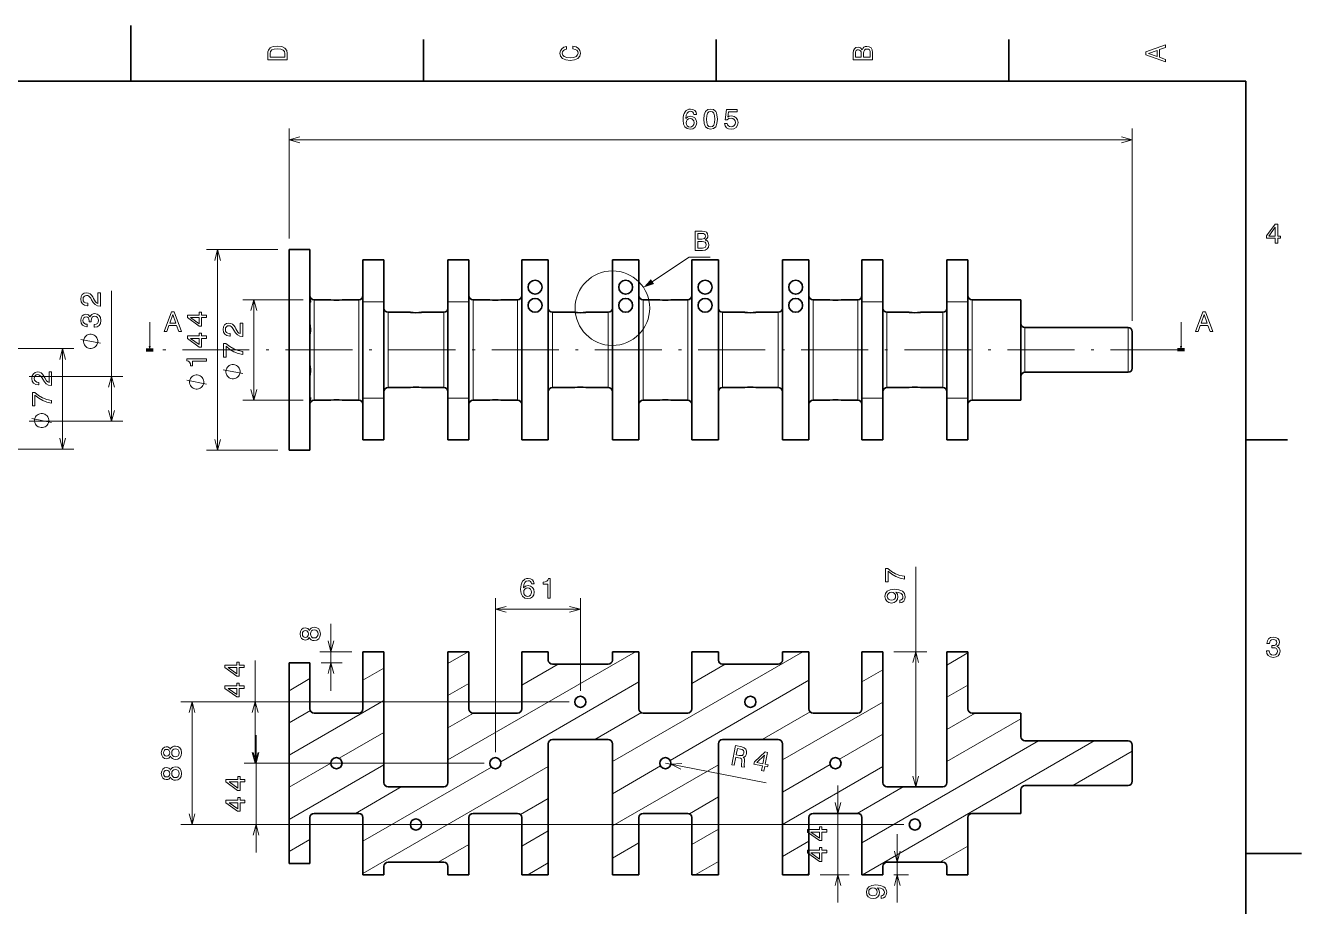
# Model space of a CAD drawing. Extents: x 0 to 420, y 0 to 297.
# Drawn here: x 191.1 to 420, y 139 to 297 of the extents above; entities that cross this region are included whole.
import ezdxf

# ---------------------------------------------------------------- set-up
doc = ezdxf.new("R2010")
doc.units = 0
doc.linetypes.add('DASHDOT', pattern=[18.5, 12, -3, 0.5, -3])

msp = doc.modelspace()

# ---------------------------------------------------------------- linework, layer by layer
at = {"color": 7, "lineweight": 35, "ltscale": 0.25}
for p, q in [((210, 287), (210, 297)), ((295.65, 182.44), (285.65, 182.44)), ((326.15, 182.44), (316.15, 182.44)), ((295.65, 168.94), (285.65, 168.94)), ((326.15, 168.94), (316.15, 168.94)), ((266.15, 160.44), (256.15, 160.44)), ((355.65, 160.44), (345.65, 160.44)), ((266.15, 146.94), (256.15, 146.94)), ((355.65, 146.94), (345.65, 146.94)), ((410, 148.5), (420, 148.5))]:
    msp.add_line(p, q, dxfattribs=at)
at = {"color": 7, "lineweight": 35, "ltscale": 0.1875}
for p, q in [((262.5, 287), (262.5, 294.5)), ((315, 287), (315, 294.5)), ((367.5, 287), (367.5, 294.5)), ((410, 222.7), (417.5, 222.7))]:
    msp.add_line(p, q, dxfattribs=at)
at = {"color": 7, "lineweight": 35}
for p, q in [((410, 287), (10, 287)), ((410, 10), (410, 287)), ((238.4, 256.81), (238.4, 220.81)), ((242.15, 256.81), (242.15, 220.81)), ((280.15, 254.95), (280.15, 222.67)), ((284.9, 254.95), (284.9, 222.67)), ((296.4, 254.95), (296.4, 222.67)), ((301.15, 254.95), (301.15, 222.67)), ((310.65, 254.95), (310.65, 222.67)), ((315.4, 254.95), (315.4, 222.67)), ((326.9, 254.95), (326.9, 222.67)), ((331.65, 254.95), (331.65, 222.67)), ((255.4, 161.19), (255.4, 184.69)), ((266.9, 161.19), (266.9, 184.69)), ((344.9, 161.19), (344.9, 184.69)), ((356.4, 161.19), (356.4, 184.69)), ((238.4, 146.69), (238.4, 182.69)), ((284.9, 144.69), (284.9, 168.19)), ((296.4, 144.69), (296.4, 168.19)), ((315.4, 144.69), (315.4, 168.19)), ((326.9, 144.69), (326.9, 168.19))]:
    msp.add_line(p, q, dxfattribs=at)
at = {"color": 7, "lineweight": 13, "ltscale": 0.49218}
msp.add_line((238.4, 258.81), (238.4, 278.5), dxfattribs=at)
at = {"color": 7, "lineweight": 13}
for p, q in [((389.65, 244.06), (389.65, 278.5)), ((238.4, 276.5), (389.65, 276.5)), ((225.58, 220.81), (225.58, 256.81)), ((206.55, 226.04), (206.55, 249.42)), ((172.5, 239.04), (199.78, 239.04)), ((172.5, 221.04), (199.78, 221.04)), ((350.81, 160.44), (350.81, 199.92)), ((275.4, 166.69), (275.4, 194.3)), ((266.9, 165.27), (300.54, 184.69)), ((296.4, 164.98), (330.54, 184.69)), ((276.36, 164.96), (301.15, 179.27)), ((306.76, 165.19), (331.65, 179.56)), ((288.65, 175.69), (219.01, 175.69)), ((221.01, 153.69), (221.01, 175.69)), ((288.65, 175.69), (230.32, 175.69)), ((326.9, 165.27), (344.9, 175.66)), ((232.47, 148.69), (232.47, 169.69)), ((341.15, 150.4), (372.82, 168.69)), ((341.25, 144.69), (382.82, 168.69)), ((273.4, 164.69), (230.32, 164.69)), ((251.65, 144.92), (284.9, 164.12)), ((251.65, 150.69), (274.68, 163.99)), ((296.4, 153.44), (315.4, 164.41)), ((326.9, 153.72), (344.9, 164.12)), ((336.84, 139.69), (336.84, 160.69)), ((348.65, 153.69), (219.01, 153.69)), ((259.15, 153.69), (230.47, 153.69))]:
    msp.add_line(p, q, dxfattribs=at)
at = {"color": 7, "lineweight": 13, "ltscale": 0.320491}
for p, q in [((236.4, 256.81), (223.58, 256.81)), ((236.4, 220.81), (223.58, 220.81))]:
    msp.add_line(p, q, dxfattribs=at)
at = {"color": 7, "lineweight": 35, "ltscale": 0.09375}
for p, q in [((242.15, 256.81), (238.4, 256.81)), ((255.4, 254.95), (251.65, 254.95)), ((270.65, 254.95), (266.9, 254.95)), ((341.15, 254.95), (344.9, 254.95)), ((356.4, 254.95), (360.15, 254.95)), ((255.4, 222.67), (251.65, 222.67)), ((270.65, 222.67), (266.9, 222.67)), ((341.15, 222.67), (344.9, 222.67)), ((356.4, 222.67), (360.15, 222.67)), ((242.15, 220.81), (238.4, 220.81)), ((255.4, 184.69), (251.65, 184.69)), ((270.65, 184.69), (266.9, 184.69)), ((344.9, 184.69), (341.15, 184.69)), ((360.15, 184.69), (356.4, 184.69)), ((242.15, 182.69), (238.4, 182.69)), ((242.15, 146.69), (238.4, 146.69)), ((255.4, 144.69), (251.65, 144.69)), ((270.65, 144.69), (266.9, 144.69)), ((344.9, 144.69), (341.15, 144.69)), ((360.15, 144.69), (356.4, 144.69))]:
    msp.add_line(p, q, dxfattribs=at)
at = {"color": 7, "lineweight": 35, "ltscale": 0.187827}
for p, q in [((251.65, 254.95), (251.65, 247.44)), ((255.4, 254.95), (255.4, 247.44)), ((266.9, 254.95), (266.9, 247.44)), ((270.65, 254.95), (270.65, 247.44)), ((341.15, 254.95), (341.15, 247.44)), ((344.9, 254.95), (344.9, 247.44)), ((356.4, 254.95), (356.4, 247.44)), ((360.15, 254.95), (360.15, 247.44)), ((251.65, 222.67), (251.65, 230.18)), ((255.4, 222.67), (255.4, 230.18)), ((266.9, 222.67), (266.9, 230.18)), ((270.65, 222.67), (270.65, 230.18)), ((341.15, 222.67), (341.15, 230.18)), ((344.9, 222.67), (344.9, 230.18)), ((356.4, 222.67), (356.4, 230.18)), ((360.15, 222.67), (360.15, 230.18))]:
    msp.add_line(p, q, dxfattribs=at)
at = {"color": 7, "lineweight": 35, "ltscale": 0.11875}
for p, q in [((284.9, 254.95), (280.15, 254.95)), ((301.15, 254.95), (296.4, 254.95)), ((310.65, 254.95), (315.4, 254.95)), ((326.9, 254.95), (331.65, 254.95)), ((284.9, 222.67), (280.15, 222.67)), ((301.15, 222.67), (296.4, 222.67)), ((310.65, 222.67), (315.4, 222.67)), ((326.9, 222.67), (331.65, 222.67)), ((284.9, 184.69), (280.15, 184.69)), ((301.15, 184.69), (296.4, 184.69)), ((315.4, 184.69), (310.65, 184.69)), ((331.65, 184.69), (326.9, 184.69)), ((284.9, 144.69), (280.15, 144.69)), ((301.15, 144.69), (296.4, 144.69)), ((315.4, 144.69), (310.65, 144.69)), ((331.65, 144.69), (326.9, 144.69))]:
    msp.add_line(p, q, dxfattribs=at)
at = {"color": 7, "lineweight": 13, "ltscale": 0.270498}
for p, q in [((240.9, 247.81), (230.08, 247.81)), ((240.9, 229.81), (230.08, 229.81))]:
    msp.add_line(p, q, dxfattribs=at)
at = {"color": 7, "lineweight": 13, "ltscale": 0.45}
for p, q in [((232.08, 229.81), (232.08, 247.81)), ((242.9, 247.81), (242.9, 229.81)), ((250.9, 247.81), (250.9, 229.81)), ((271.4, 247.81), (271.4, 229.81)), ((279.4, 247.81), (279.4, 229.81)), ((301.9, 247.81), (301.9, 229.81)), ((309.9, 247.81), (309.9, 229.81)), ((332.4, 247.81), (332.4, 229.81)), ((340.4, 247.81), (340.4, 229.81)), ((360.9, 247.81), (360.9, 229.81)), ((197.78, 221.04), (197.78, 239.04))]:
    msp.add_line(p, q, dxfattribs=at)
at = {"color": 7, "lineweight": 35, "ltscale": 0.075}
for p, q in [((245.9, 247.81), (242.9, 247.81)), ((250.9, 247.81), (247.9, 247.81)), ((274.4, 247.81), (271.4, 247.81)), ((279.4, 247.81), (276.4, 247.81)), ((304.9, 247.81), (301.9, 247.81)), ((309.9, 247.81), (306.9, 247.81)), ((245.9, 229.81), (242.9, 229.81)), ((250.9, 229.81), (247.9, 229.81)), ((274.4, 229.81), (271.4, 229.81)), ((279.4, 229.81), (276.4, 229.81)), ((304.9, 229.81), (301.9, 229.81)), ((309.9, 229.81), (306.9, 229.81))]:
    msp.add_line(p, q, dxfattribs=at)
at = {"color": 7, "lineweight": 13, "ltscale": 0.09375}
for p, q in [((255.4, 247.44), (251.65, 247.44)), ((270.65, 247.44), (266.9, 247.44)), ((341.15, 247.44), (344.9, 247.44)), ((356.4, 247.44), (360.15, 247.44)), ((255.4, 230.18), (251.65, 230.18)), ((270.65, 230.18), (266.9, 230.18)), ((341.15, 230.18), (344.9, 230.18)), ((356.4, 230.18), (360.15, 230.18))]:
    msp.add_line(p, q, dxfattribs=at)
at = {"color": 7, "lineweight": 35, "ltscale": 0.431469}
for p, q in [((251.65, 247.44), (251.65, 230.18)), ((255.4, 247.44), (255.4, 230.18)), ((266.9, 247.44), (266.9, 230.18)), ((270.65, 247.44), (270.65, 230.18)), ((341.15, 247.44), (341.15, 230.18)), ((344.9, 247.44), (344.9, 230.18)), ((356.4, 247.44), (356.4, 230.18)), ((360.15, 247.44), (360.15, 230.18))]:
    msp.add_line(p, q, dxfattribs=at)
at = {"color": 7, "lineweight": 35, "ltscale": 0.075472}
for p, q in [((332.4, 247.81), (335.41, 247.81)), ((332.4, 229.81), (335.41, 229.81))]:
    msp.add_line(p, q, dxfattribs=at)
at = {"color": 7, "lineweight": 35, "ltscale": 0.074528}
for p, q in [((337.41, 247.81), (340.4, 247.81)), ((337.41, 229.81), (340.4, 229.81))]:
    msp.add_line(p, q, dxfattribs=at)
at = {"color": 7, "lineweight": 35, "ltscale": 0.21875}
for p, q in [((360.9, 247.81), (369.65, 247.81)), ((360.9, 229.81), (369.65, 229.81)), ((369.65, 173.69), (360.9, 173.69)), ((369.65, 155.69), (360.9, 155.69))]:
    msp.add_line(p, q, dxfattribs=at)
at = {"color": 7, "lineweight": 35, "ltscale": 0.45}
msp.add_line((369.65, 247.81), (369.65, 229.81), dxfattribs=at)
at = {"color": 7, "lineweight": 13, "ltscale": 0.3375}
for p, q in [((256.15, 245.56), (256.15, 232.06)), ((266.15, 245.56), (266.15, 232.06)), ((285.65, 245.56), (285.65, 232.06)), ((295.65, 245.56), (295.65, 232.06)), ((316.15, 245.56), (316.15, 232.06)), ((326.15, 245.56), (326.15, 232.06)), ((345.65, 245.56), (345.65, 232.06)), ((355.65, 245.56), (355.65, 232.06))]:
    msp.add_line(p, q, dxfattribs=at)
at = {"color": 7, "lineweight": 35, "ltscale": 0.1}
for p, q in [((260.15, 245.56), (256.15, 245.56)), ((266.15, 245.56), (262.15, 245.56)), ((289.65, 245.56), (285.65, 245.56)), ((295.65, 245.56), (291.65, 245.56)), ((316.15, 245.56), (320.15, 245.56)), ((322.15, 245.56), (326.15, 245.56)), ((345.65, 245.56), (349.65, 245.56)), ((351.65, 245.56), (355.65, 245.56)), ((260.15, 232.06), (256.15, 232.06)), ((266.15, 232.06), (262.15, 232.06)), ((289.65, 232.06), (285.65, 232.06)), ((295.65, 232.06), (291.65, 232.06)), ((316.15, 232.06), (320.15, 232.06)), ((322.15, 232.06), (326.15, 232.06)), ((345.65, 232.06), (349.65, 232.06)), ((351.65, 232.06), (355.65, 232.06))]:
    msp.add_line(p, q, dxfattribs=at)
at = {"color": 7, "lineweight": 13, "ltscale": 0.106889}
for p, q in [((213.4, 239.53), (213.4, 243.81)), ((398.4, 239.53), (398.4, 243.81))]:
    msp.add_line(p, q, dxfattribs=at)
at = {"color": 7, "lineweight": 35, "ltscale": 0.4625}
for p, q in [((370.4, 242.81), (388.9, 242.81)), ((370.4, 234.81), (388.9, 234.81)), ((370.4, 168.69), (388.9, 168.69)), ((370.4, 160.69), (388.9, 160.69))]:
    msp.add_line(p, q, dxfattribs=at)
at = {"color": 7, "lineweight": 13, "ltscale": 0.2}
for p, q in [((370.4, 242.81), (370.4, 234.81)), ((388.9, 234.81), (388.9, 242.81))]:
    msp.add_line(p, q, dxfattribs=at)
at = {"color": 7, "lineweight": 35, "ltscale": 0.1625}
for p, q in [((389.65, 235.56), (389.65, 242.06)), ((389.65, 161.44), (389.65, 167.94))]:
    msp.add_line(p, q, dxfattribs=at)
at = {"color": 7, "lineweight": 100, "ltscale": 0.03125}
for p, q in [((212.77, 238.81), (214.02, 238.81)), ((399.02, 238.81), (397.77, 238.81))]:
    msp.add_line(p, q, dxfattribs=at)
at = {"color": 7, "linetype": 'DASHDOT', "lineweight": 13}
msp.add_line((397.77, 238.81), (214.02, 238.81), dxfattribs=at)
at = {"color": 7, "lineweight": 13, "ltscale": 0.419936}
for p, q in [((191.75, 234.04), (208.55, 234.04)), ((191.75, 226.04), (208.55, 226.04))]:
    msp.add_line(p, q, dxfattribs=at)
at = {"color": 7, "lineweight": 13, "ltscale": 0.38125}
msp.add_line((275.4, 192.3), (290.65, 192.3), dxfattribs=at)
at = {"color": 7, "lineweight": 13, "ltscale": 0.415097}
msp.add_line((290.65, 177.69), (290.65, 194.3), dxfattribs=at)
at = {"color": 7, "lineweight": 13, "ltscale": 0.3}
msp.add_line((245.91, 177.69), (245.91, 189.69), dxfattribs=at)
at = {"color": 7, "lineweight": 13, "ltscale": 0.143326}
msp.add_line((249.65, 184.69), (243.91, 184.69), dxfattribs=at)
at = {"color": 7, "lineweight": 35, "ltscale": 0.25625}
for p, q in [((251.65, 174.44), (251.65, 184.69)), ((270.65, 174.44), (270.65, 184.69)), ((280.15, 174.44), (280.15, 184.69)), ((301.15, 174.44), (301.15, 184.69)), ((310.65, 174.44), (310.65, 184.69)), ((331.65, 174.44), (331.65, 184.69)), ((341.15, 174.44), (341.15, 184.69)), ((360.15, 174.44), (360.15, 184.69)), ((251.65, 144.69), (251.65, 154.94)), ((270.65, 144.69), (270.65, 154.94)), ((280.15, 144.69), (280.15, 154.94)), ((301.15, 144.69), (301.15, 154.94)), ((310.65, 144.69), (310.65, 154.94)), ((331.65, 144.69), (331.65, 154.94)), ((341.15, 144.69), (341.15, 154.94)), ((360.15, 144.69), (360.15, 154.94))]:
    msp.add_line(p, q, dxfattribs=at)
at = {"color": 7, "lineweight": 13, "ltscale": 0.105107}
for p, q in [((266.9, 182.59), (270.54, 184.69)), ((281.25, 144.69), (284.9, 146.8))]:
    msp.add_line(p, q, dxfattribs=at)
at = {"color": 7, "lineweight": 13, "ltscale": 0.011288}
for p, q in [((280.15, 184.47), (280.54, 184.69)), ((331.25, 144.69), (331.65, 144.92))]:
    msp.add_line(p, q, dxfattribs=at)
at = {"color": 7, "lineweight": 35, "ltscale": 0.0375}
for p, q in [((284.9, 183.19), (284.9, 184.69)), ((296.4, 183.19), (296.4, 184.69)), ((315.4, 183.19), (315.4, 184.69)), ((326.9, 183.19), (326.9, 184.69)), ((255.4, 144.69), (255.4, 146.19)), ((266.9, 144.69), (266.9, 146.19)), ((344.9, 144.69), (344.9, 146.19)), ((356.4, 144.69), (356.4, 146.19))]:
    msp.add_line(p, q, dxfattribs=at)
at = {"color": 7, "lineweight": 13, "ltscale": 0.147966}
msp.add_line((346.9, 184.69), (352.81, 184.69), dxfattribs=at)
at = {"color": 7, "lineweight": 13, "ltscale": 0.108253}
for p, q in [((356.4, 182.3), (360.15, 184.47)), ((251.65, 179.56), (255.4, 181.73)), ((341.15, 179.27), (344.9, 181.44)), ((238.4, 177.68), (242.15, 179.85)), ((266.9, 176.82), (270.65, 178.98)), ((356.4, 176.53), (360.15, 178.69)), ((238.4, 148.82), (242.15, 150.98))]:
    msp.add_line(p, q, dxfattribs=at)
at = {"color": 7, "lineweight": 13, "ltscale": 0.459743}
msp.add_line((232.32, 164.69), (232.32, 183.08), dxfattribs=at)
at = {"color": 7, "lineweight": 35, "ltscale": 0.20625}
for p, q in [((242.15, 174.44), (242.15, 182.69)), ((242.15, 146.69), (242.15, 154.94))]:
    msp.add_line(p, q, dxfattribs=at)
at = {"color": 7, "lineweight": 13, "ltscale": 0.094174}
msp.add_line((244.15, 182.69), (247.91, 182.69), dxfattribs=at)
at = {"color": 7, "lineweight": 13, "ltscale": 0.187463}
msp.add_line((280.15, 178.69), (286.64, 182.44), dxfattribs=at)
at = {"color": 7, "lineweight": 13, "ltscale": 0.173029}
msp.add_line((310.65, 178.98), (316.64, 182.44), dxfattribs=at)
at = {"color": 7, "lineweight": 13, "ltscale": 0.490748}
for p, q in [((238.4, 166.14), (255.4, 175.95)), ((238.4, 154.59), (255.4, 164.41))]:
    msp.add_line(p, q, dxfattribs=at)
at = {"color": 7, "lineweight": 13, "ltscale": 0.110394}
msp.add_line((238.4, 171.91), (242.22, 174.12), dxfattribs=at)
at = {"color": 7, "lineweight": 35, "ltscale": 0.2}
for p, q in [((250.9, 173.69), (242.9, 173.69)), ((279.4, 173.69), (271.4, 173.69)), ((309.9, 173.69), (301.9, 173.69)), ((340.4, 173.69), (332.4, 173.69)), ((250.9, 155.69), (242.9, 155.69)), ((279.4, 155.69), (271.4, 155.69)), ((309.9, 155.69), (301.9, 155.69)), ((340.4, 155.69), (332.4, 155.69))]:
    msp.add_line(p, q, dxfattribs=at)
at = {"color": 7, "lineweight": 13, "ltscale": 0.132458}
msp.add_line((266.9, 171.04), (271.48, 173.69), dxfattribs=at)
at = {"color": 7, "lineweight": 13, "ltscale": 0.240674}
msp.add_line((293.26, 168.94), (301.59, 173.76), dxfattribs=at)
at = {"color": 7, "lineweight": 13, "ltscale": 0.248502}
msp.add_line((323.26, 168.94), (331.86, 173.91), dxfattribs=at)
at = {"color": 7, "lineweight": 13, "ltscale": 0.146891}
msp.add_line((356.4, 170.76), (361.48, 173.69), dxfattribs=at)
at = {"color": 7, "lineweight": 13, "ltscale": 0.382495}
msp.add_line((356.4, 164.98), (369.65, 172.63), dxfattribs=at)
at = {"color": 7, "lineweight": 35, "ltscale": 0.10625}
for p, q in [((369.65, 169.44), (369.65, 173.69)), ((369.65, 155.69), (369.65, 159.94))]:
    msp.add_line(p, q, dxfattribs=at)
at = {"color": 7, "lineweight": 13, "ltscale": 0.230947}
msp.add_line((247.39, 165.56), (255.4, 170.18), dxfattribs=at)
at = {"color": 7, "lineweight": 13, "ltscale": 0.224435}
msp.add_line((337.12, 165.4), (344.9, 169.89), dxfattribs=at)
at = {"color": 7, "lineweight": 13, "ltscale": 0.308253}
msp.add_line((378.97, 160.69), (389.65, 166.86), dxfattribs=at)
at = {"color": 7, "lineweight": 13, "ltscale": 0.360713}
msp.add_line((244.9, 164.69), (230.47, 164.69), dxfattribs=at)
at = {"color": 7, "lineweight": 13, "ltscale": 0.216506}
msp.add_line((238.4, 160.36), (245.9, 164.69), dxfattribs=at)
at = {"color": 7, "lineweight": 13, "ltscale": 0.249245}
msp.add_line((296.4, 159.21), (305.03, 164.19), dxfattribs=at)
at = {"color": 7, "lineweight": 13, "ltscale": 0.460202}
msp.add_line((305.9, 164.69), (323.96, 161.16), dxfattribs=at)
at = {"color": 7, "lineweight": 13, "ltscale": 0.246905}
msp.add_line((326.9, 159.5), (335.45, 164.44), dxfattribs=at)
at = {"color": 7, "lineweight": 13, "ltscale": 0.2375}
for p, q in [((250.31, 155.69), (258.53, 160.44)), ((340.31, 155.69), (348.53, 160.44))]:
    msp.add_line(p, q, dxfattribs=at)
at = {"color": 7, "lineweight": 13, "ltscale": 0.015227}
msp.add_line((388.97, 160.7), (389.5, 161), dxfattribs=at)
at = {"color": 7, "lineweight": 13, "ltscale": 0.143459}
msp.add_line((279.93, 155.47), (284.9, 158.34), dxfattribs=at)
at = {"color": 7, "lineweight": 13, "ltscale": 0.150065}
msp.add_line((310.2, 155.63), (315.4, 158.63), dxfattribs=at)
at = {"color": 7, "lineweight": 13, "ltscale": 0.137121}
for p, q in [((280.15, 149.83), (284.9, 152.57)), ((310.65, 150.12), (315.4, 152.86)), ((296.4, 147.66), (301.15, 150.4)), ((326.9, 147.95), (331.65, 150.69))]:
    msp.add_line(p, q, dxfattribs=at)
at = {"color": 7, "lineweight": 13, "ltscale": 0.30625}
msp.add_line((347.5, 139.69), (347.5, 151.94), dxfattribs=at)
at = {"color": 7, "lineweight": 13, "ltscale": 0.158595}
msp.add_line((265.15, 146.94), (270.65, 150.12), dxfattribs=at)
at = {"color": 7, "lineweight": 13, "ltscale": 0.144161}
msp.add_line((355.15, 146.94), (360.15, 149.83), dxfattribs=at)
at = {"color": 7, "lineweight": 13, "ltscale": 0.119541}
msp.add_line((311.25, 144.69), (315.4, 147.08), dxfattribs=at)
at = {"color": 7, "lineweight": 13, "ltscale": 0.129966}
msp.add_line((333.65, 144.69), (338.84, 144.69), dxfattribs=at)
at = {"color": 7, "lineweight": 13, "ltscale": 0.065009}
msp.add_line((346.9, 144.69), (349.5, 144.69), dxfattribs=at)
at = {"color": 7, "lineweight": 13}
for points in [[(234.58, 291.99), (234.58, 290.83), (238.08, 290.83), (238.08, 291.99), (237.97, 292.54), (237.63, 292.95), (237.08, 293.21), (236.33, 293.3), (235.57, 293.22), (235.26, 293.11), (235.02, 292.97), (234.69, 292.56), (234.61, 292.3)], [(289.28, 292.82), (289.71, 292.72), (290.01, 292.55), (290.19, 292.32), (290.26, 292.05), (290.16, 291.72), (289.89, 291.46), (289.45, 291.29), (288.83, 291.23), (288.22, 291.29), (287.77, 291.46), (287.5, 291.71), (287.41, 292.05), (287.46, 292.29), (287.6, 292.49), (287.82, 292.66), (288.14, 292.77), (288.14, 293.25), (287.66, 293.09), (287.3, 292.83), (287.07, 292.47), (286.99, 292.05), (287.11, 291.51), (287.47, 291.1), (288.05, 290.84), (288.83, 290.75), (289.62, 290.84), (290.2, 291.1), (290.56, 291.51), (290.68, 292.05), (290.58, 292.51), (290.32, 292.89), (289.88, 293.16), (289.28, 293.3)], [(341.19, 292.63), (340.9, 292.98), (340.7, 293.07), (340.46, 293.1), (340.08, 293.04), (339.81, 292.84), (339.64, 292.52), (339.58, 292.08), (339.58, 290.84), (343.08, 290.84), (343.08, 292.15), (343.01, 292.62), (342.81, 292.97), (342.48, 293.19), (342.03, 293.26), (341.74, 293.22), (341.49, 293.09), (341.31, 292.9)], [(395.58, 290.47), (395.58, 290.93), (394.55, 291.3), (394.55, 292.7), (395.58, 293.06), (395.58, 293.54), (392.08, 292.26), (392.08, 291.74)], [(235, 291.96), (235.08, 292.34), (235.31, 292.61), (235.72, 292.76), (236.33, 292.81), (236.92, 292.76), (237.34, 292.6), (237.58, 292.33), (237.66, 291.96), (237.66, 291.3), (235, 291.3)], [(341.04, 291.98), (341.04, 291.3), (340, 291.3), (340, 292.03), (340.03, 292.3), (340.12, 292.49), (340.28, 292.61), (340.51, 292.65), (340.74, 292.6), (340.9, 292.48), (341.01, 292.27)], [(342.66, 292.1), (342.66, 291.3), (341.46, 291.3), (341.46, 292.05), (341.49, 292.37), (341.6, 292.6), (341.78, 292.73), (342.04, 292.78), (342.32, 292.73), (342.51, 292.61), (342.63, 292.39)], [(394.13, 291.46), (392.58, 292), (394.13, 292.54)], [(311.49, 281.05), (311.4, 281.46), (311.18, 281.76), (310.83, 281.96), (310.39, 282.02), (310.09, 281.99), (309.84, 281.89), (309.61, 281.73), (309.42, 281.51), (309.27, 281.23), (309.15, 280.9), (309.08, 280.5), (309.06, 280.05), (309.14, 279.33), (309.39, 278.81), (309.79, 278.5), (310.33, 278.4), (310.82, 278.49), (311.2, 278.72), (311.44, 279.1), (311.52, 279.57), (311.44, 280.05), (311.21, 280.42), (310.85, 280.65), (310.41, 280.73), (309.93, 280.63), (309.57, 280.34), (309.64, 280.9), (309.8, 281.3), (310.05, 281.53), (310.39, 281.61), (310.65, 281.57), (310.84, 281.47), (310.96, 281.29), (311.03, 281.05)], [(312.8, 280.21), (312.88, 279.41), (313.12, 278.85), (313.5, 278.51), (314.02, 278.4), (314.54, 278.51), (314.92, 278.85), (315.15, 279.41), (315.23, 280.21), (315.15, 280.99), (315.05, 281.31), (314.92, 281.56), (314.54, 281.91), (314.02, 282.02), (313.5, 281.91), (313.12, 281.56), (312.88, 280.99)], [(313.29, 280.21), (313.33, 280.82), (313.46, 281.25), (313.68, 281.51), (314.02, 281.6), (314.35, 281.51), (314.58, 281.25), (314.71, 280.82), (314.75, 280.21), (314.71, 279.59), (314.58, 279.15), (314.35, 278.89), (314.02, 278.81), (313.68, 278.89), (313.46, 279.15), (313.33, 279.59)], [(316.51, 279.41), (316.62, 279), (316.86, 278.67), (317.23, 278.47), (317.69, 278.4), (318.2, 278.49), (318.6, 278.73), (318.85, 279.13), (318.95, 279.63), (318.86, 280.1), (318.62, 280.47), (318.24, 280.71), (317.75, 280.79), (317.37, 280.73), (317.08, 280.56), (317.22, 281.51), (318.75, 281.51), (318.75, 281.92), (316.88, 281.92), (316.61, 280.06), (317.01, 280.06), (317.3, 280.3), (317.68, 280.39), (318, 280.33), (318.25, 280.17), (318.4, 279.92), (318.46, 279.61), (318.4, 279.29), (318.24, 279.04), (317.99, 278.88), (317.68, 278.83), (317.41, 278.86), (317.2, 278.98), (317.05, 279.16), (316.97, 279.41)], [(311.04, 279.57), (310.98, 279.25), (310.84, 279.01), (310.61, 278.84), (310.33, 278.79), (310.03, 278.84), (309.8, 279), (309.66, 279.24), (309.61, 279.56), (309.66, 279.87), (309.8, 280.11), (310.04, 280.26), (310.35, 280.32), (310.62, 280.26), (310.84, 280.11), (310.98, 279.88)], [(415.28, 257.97), (415.73, 257.97), (415.73, 258.83), (416.23, 258.83), (416.23, 259.24), (415.73, 259.24), (415.73, 261.39), (415.27, 261.39), (413.74, 259.28), (413.74, 258.83), (415.28, 258.83)], [(313.06, 258.53), (313.41, 258.83), (313.51, 259.02), (313.54, 259.26), (313.47, 259.64), (313.27, 259.91), (312.96, 260.08), (312.51, 260.14), (311.27, 260.14), (311.27, 256.64), (312.58, 256.64), (313.05, 256.71), (313.4, 256.92), (313.62, 257.25), (313.69, 257.69), (313.65, 257.99), (313.53, 258.24), (313.33, 258.42)], [(312.42, 258.69), (311.73, 258.69), (311.73, 259.72), (312.46, 259.72), (312.73, 259.69), (312.92, 259.6), (313.04, 259.45), (313.08, 259.21), (313.03, 258.98), (312.91, 258.82), (312.7, 258.72)], [(414.16, 259.24), (415.28, 260.81), (415.28, 259.24)], [(312.53, 257.06), (311.73, 257.06), (311.73, 258.27), (312.48, 258.27), (312.8, 258.23), (313.03, 258.12), (313.16, 257.94), (313.21, 257.68), (313.16, 257.4), (313.04, 257.21), (312.82, 257.1)], [(204.55, 246.67), (204.55, 249.07), (204.11, 249.07), (204.11, 247.17), (203.87, 247.28), (203.68, 247.46), (203.32, 248.02), (203.17, 248.32), (202.95, 248.65), (202.7, 248.89), (202.4, 249.02), (202.06, 249.07), (201.64, 248.99), (201.31, 248.75), (201.1, 248.39), (201.02, 247.92), (201.11, 247.44), (201.34, 247.07), (201.72, 246.83), (202.22, 246.75), (202.29, 246.75), (202.29, 247.21), (202.25, 247.21), (201.91, 247.25), (201.66, 247.39), (201.49, 247.61), (201.44, 247.89), (201.49, 248.19), (201.62, 248.4), (201.81, 248.54), (202.06, 248.6), (202.29, 248.56), (202.49, 248.46), (202.66, 248.3), (202.81, 248.08), (202.97, 247.78), (203.28, 247.29), (203.62, 246.94), (204.02, 246.73), (204.53, 246.67)], [(203.45, 242.89), (203.48, 242.89), (203.97, 242.97), (204.33, 243.21), (204.56, 243.58), (204.65, 244.08), (204.56, 244.6), (204.34, 245), (203.99, 245.25), (203.53, 245.34), (203.23, 245.3), (202.99, 245.19), (202.81, 245.01), (202.67, 244.76), (202.4, 245.09), (201.96, 245.21), (201.57, 245.13), (201.27, 244.91), (201.09, 244.56), (201.02, 244.08), (201.1, 243.62), (201.32, 243.28), (201.68, 243.05), (202.15, 242.97), (202.18, 242.97), (202.18, 243.42), (201.86, 243.46), (201.63, 243.59), (201.48, 243.81), (201.43, 244.1), (201.47, 244.36), (201.58, 244.56), (201.75, 244.67), (201.98, 244.72), (202.23, 244.67), (202.4, 244.55), (202.5, 244.34), (202.53, 244.05), (202.52, 243.86), (202.92, 243.86), (202.91, 244.1), (202.96, 244.42), (203.08, 244.66), (203.27, 244.8), (203.53, 244.85), (203.82, 244.79), (204.04, 244.65), (204.18, 244.42), (204.22, 244.11), (204.17, 243.79), (204.02, 243.56), (203.78, 243.41), (203.45, 243.36)], [(216, 242.14), (216.47, 242.14), (216.84, 243.17), (218.23, 243.17), (218.6, 242.14), (219.08, 242.14), (217.8, 245.65), (217.28, 245.65)], [(217, 243.6), (217.54, 245.14), (218.08, 243.6)], [(223.58, 244.61), (223.58, 245.06), (222.71, 245.06), (222.71, 245.56), (222.3, 245.56), (222.3, 245.06), (220.15, 245.06), (220.15, 244.6), (222.26, 243.07), (222.71, 243.07), (222.71, 244.61)], [(401, 242.14), (401.47, 242.14), (401.84, 243.17), (403.23, 243.17), (403.6, 242.14), (404.08, 242.14), (402.8, 245.65), (402.28, 245.65)], [(402, 243.6), (402.54, 245.14), (403.08, 243.6)], [(222.3, 243.49), (220.74, 244.61), (222.3, 244.61)], [(230.08, 241.23), (230.08, 243.64), (229.64, 243.64), (229.64, 241.73), (229.4, 241.84), (229.21, 242.02), (228.85, 242.58), (228.7, 242.88), (228.48, 243.21), (228.23, 243.45), (227.93, 243.58), (227.59, 243.64), (227.17, 243.55), (226.84, 243.31), (226.63, 242.95), (226.55, 242.48), (226.64, 242), (226.87, 241.63), (227.25, 241.39), (227.75, 241.31), (227.82, 241.31), (227.82, 241.77), (227.78, 241.77), (227.44, 241.81), (227.19, 241.95), (227.02, 242.17), (226.97, 242.46), (227.02, 242.75), (227.15, 242.96), (227.34, 243.11), (227.59, 243.16), (227.82, 243.12), (228.02, 243.03), (228.19, 242.86), (228.34, 242.64), (228.5, 242.34), (228.81, 241.85), (229.15, 241.5), (229.55, 241.3), (230.06, 241.23)], [(202.8, 241.65), (202.68, 241.65), (202.45, 241.59), (202.27, 241.53), (202.15, 241.47), (201.98, 241.35), (201.8, 241.18), (201.69, 241), (201.63, 240.89), (201.57, 240.71), (201.51, 240.48), (201.51, 240.36), (201.51, 240.25), (201.57, 240.01), (201.63, 239.84), (201.69, 239.72), (201.8, 239.55), (201.98, 239.37), (202.15, 239.25), (202.27, 239.2), (202.45, 239.14), (202.68, 239.08), (202.8, 239.08), (202.91, 239.08), (203.15, 239.14), (203.32, 239.2), (203.44, 239.25), (203.61, 239.37), (203.79, 239.55), (203.9, 239.72), (203.96, 239.84), (204.02, 240.01), (204.08, 240.25), (204.08, 240.36), (204.08, 240.48), (204.02, 240.71), (203.96, 240.89), (203.9, 241), (203.79, 241.18), (203.61, 241.35), (203.44, 241.47), (203.32, 241.53), (203.15, 241.59), (202.91, 241.65)], [(223.58, 240.87), (223.58, 241.32), (222.71, 241.32), (222.71, 241.82), (222.3, 241.82), (222.3, 241.32), (220.15, 241.32), (220.15, 240.86), (222.26, 239.33), (222.71, 239.33), (222.71, 240.87)], [(222.3, 239.76), (220.74, 240.87), (222.3, 240.87)], [(230.08, 238.02), (230.08, 238.53), (229.24, 238.7), (228.47, 238.99), (227.75, 239.41), (227.07, 239.94), (226.65, 239.94), (226.65, 237.54), (227.11, 237.54), (227.11, 239.46), (227.79, 238.91), (228.5, 238.49), (229.26, 238.19)], [(223.58, 236.77), (223.58, 237.22), (220.05, 237.22), (220.05, 236.88), (220.36, 236.79), (220.56, 236.61), (220.69, 236.33), (220.73, 235.95), (221.08, 235.95), (221.08, 236.77)], [(228.33, 236.21), (228.21, 236.21), (227.98, 236.15), (227.8, 236.09), (227.68, 236.03), (227.51, 235.91), (227.33, 235.74), (227.22, 235.56), (227.16, 235.45), (227.1, 235.27), (227.04, 235.04), (227.04, 234.92), (227.04, 234.81), (227.1, 234.57), (227.16, 234.4), (227.22, 234.28), (227.33, 234.11), (227.51, 233.93), (227.68, 233.81), (227.8, 233.76), (227.98, 233.7), (228.21, 233.64), (228.33, 233.64), (228.44, 233.64), (228.68, 233.7), (228.85, 233.76), (228.97, 233.81), (229.14, 233.93), (229.32, 234.11), (229.43, 234.28), (229.49, 234.4), (229.55, 234.57), (229.61, 234.81), (229.61, 234.92), (229.61, 235.04), (229.55, 235.27), (229.49, 235.45), (229.43, 235.56), (229.32, 235.74), (229.14, 235.91), (228.97, 236.03), (228.85, 236.09), (228.68, 236.15), (228.44, 236.21)], [(195.78, 232.46), (195.78, 234.86), (195.35, 234.86), (195.35, 232.96), (195.11, 233.07), (194.91, 233.25), (194.56, 233.81), (194.41, 234.11), (194.19, 234.44), (193.94, 234.68), (193.64, 234.81), (193.3, 234.86), (192.88, 234.78), (192.54, 234.54), (192.33, 234.18), (192.26, 233.71), (192.34, 233.23), (192.58, 232.86), (192.96, 232.62), (193.46, 232.54), (193.53, 232.54), (193.53, 233), (193.49, 233), (193.14, 233.04), (192.89, 233.18), (192.73, 233.4), (192.68, 233.68), (192.73, 233.98), (192.85, 234.19), (193.05, 234.34), (193.3, 234.39), (193.53, 234.35), (193.72, 234.25), (193.9, 234.09), (194.05, 233.87), (194.21, 233.57), (194.52, 233.08), (194.85, 232.73), (195.26, 232.52), (195.77, 232.46)], [(221.83, 234.34), (221.71, 234.34), (221.48, 234.28), (221.3, 234.22), (221.18, 234.16), (221.01, 234.05), (220.83, 233.87), (220.72, 233.7), (220.66, 233.58), (220.6, 233.4), (220.54, 233.17), (220.54, 233.05), (220.54, 232.94), (220.6, 232.7), (220.66, 232.53), (220.72, 232.41), (220.83, 232.24), (221.01, 232.06), (221.18, 231.95), (221.3, 231.89), (221.48, 231.83), (221.71, 231.77), (221.83, 231.77), (221.94, 231.77), (222.18, 231.83), (222.35, 231.89), (222.47, 231.95), (222.64, 232.06), (222.82, 232.24), (222.93, 232.41), (222.99, 232.53), (223.05, 232.7), (223.11, 232.94), (223.11, 233.05), (223.11, 233.17), (223.05, 233.4), (222.99, 233.58), (222.93, 233.7), (222.82, 233.87), (222.64, 234.05), (222.47, 234.16), (222.35, 234.22), (222.18, 234.28), (221.94, 234.34)], [(195.78, 229.25), (195.78, 229.76), (194.95, 229.93), (194.17, 230.22), (193.45, 230.63), (192.78, 231.17), (192.36, 231.17), (192.36, 228.77), (192.82, 228.77), (192.82, 230.69), (193.5, 230.14), (194.21, 229.72), (194.96, 229.42)], [(194.03, 227.44), (193.92, 227.44), (193.68, 227.38), (193.51, 227.32), (193.39, 227.26), (193.22, 227.14), (193.04, 226.97), (192.92, 226.79), (192.87, 226.68), (192.81, 226.5), (192.75, 226.27), (192.75, 226.15), (192.75, 226.04), (192.81, 225.8), (192.87, 225.63), (192.92, 225.51), (193.04, 225.34), (193.22, 225.16), (193.39, 225.04), (193.51, 224.99), (193.68, 224.93), (193.92, 224.87), (194.03, 224.87), (194.15, 224.87), (194.38, 224.93), (194.56, 224.99), (194.67, 225.04), (194.85, 225.16), (195.02, 225.34), (195.14, 225.51), (195.2, 225.63), (195.26, 225.8), (195.32, 226.04), (195.32, 226.15), (195.32, 226.27), (195.26, 226.5), (195.2, 226.68), (195.14, 226.79), (195.02, 226.97), (194.85, 227.14), (194.67, 227.26), (194.56, 227.32), (194.38, 227.38), (194.15, 227.44)], [(348.81, 197.7), (348.81, 198.21), (347.98, 198.38), (347.2, 198.67), (346.48, 199.08), (345.81, 199.62), (345.39, 199.62), (345.39, 197.22), (345.85, 197.22), (345.85, 199.14), (346.53, 198.58), (347.24, 198.16), (348, 197.87)], [(282.36, 196.85), (282.27, 197.26), (282.04, 197.57), (281.7, 197.76), (281.26, 197.82), (280.96, 197.79), (280.7, 197.69), (280.48, 197.54), (280.28, 197.31), (280.13, 197.04), (280.02, 196.7), (279.95, 196.3), (279.93, 195.85), (280.01, 195.14), (280.26, 194.62), (280.66, 194.3), (281.2, 194.2), (281.69, 194.29), (282.06, 194.52), (282.31, 194.9), (282.39, 195.37), (282.31, 195.85), (282.07, 196.22), (281.72, 196.45), (281.27, 196.53), (280.79, 196.43), (280.44, 196.14), (280.51, 196.7), (280.67, 197.1), (280.92, 197.33), (281.26, 197.41), (281.52, 197.37), (281.71, 197.27), (281.83, 197.09), (281.9, 196.85)], [(284.8, 194.3), (285.26, 194.3), (285.26, 197.82), (284.91, 197.82), (284.82, 197.52), (284.64, 197.31), (284.36, 197.19), (283.98, 197.15), (283.98, 196.79), (284.8, 196.79)], [(281.9, 195.37), (281.85, 195.05), (281.71, 194.81), (281.48, 194.65), (281.2, 194.6), (280.9, 194.65), (280.67, 194.8), (280.53, 195.04), (280.48, 195.36), (280.53, 195.67), (280.67, 195.91), (280.9, 196.06), (281.22, 196.12), (281.49, 196.06), (281.71, 195.92), (281.85, 195.68)], [(347.95, 193.45), (348.34, 193.53), (348.65, 193.75), (348.84, 194.09), (348.91, 194.54), (348.88, 194.84), (348.79, 195.11), (348.63, 195.34), (348.41, 195.53), (348.13, 195.68), (347.79, 195.79), (347.4, 195.86), (346.94, 195.88), (346.23, 195.79), (345.71, 195.55), (345.4, 195.15), (345.29, 194.61), (345.38, 194.12), (345.62, 193.75), (345.99, 193.5), (346.46, 193.42), (346.95, 193.5), (347.32, 193.74), (347.55, 194.09), (347.62, 194.54), (347.53, 195.02), (347.24, 195.38), (347.79, 195.3), (348.19, 195.13), (348.43, 194.89), (348.51, 194.55), (348.47, 194.29), (348.36, 194.09), (348.18, 193.97), (347.95, 193.92)], [(346.46, 193.91), (346.15, 193.96), (345.9, 194.11), (345.74, 194.33), (345.69, 194.61), (345.74, 194.91), (345.9, 195.14), (346.14, 195.28), (346.45, 195.34), (346.77, 195.28), (347.01, 195.14), (347.15, 194.91), (347.2, 194.6), (347.15, 194.32), (347.01, 194.11), (346.78, 193.96)], [(242.03, 187.25), (242.17, 186.99), (242.36, 186.81), (242.61, 186.7), (242.91, 186.67), (243.36, 186.75), (243.71, 186.98), (243.93, 187.36), (244.01, 187.87), (243.93, 188.38), (243.71, 188.76), (243.36, 188.99), (242.91, 189.08), (242.61, 189.04), (242.36, 188.93), (242.17, 188.75), (242.03, 188.5), (241.9, 188.7), (241.74, 188.84), (241.54, 188.93), (241.29, 188.96), (240.93, 188.88), (240.64, 188.66), (240.46, 188.32), (240.39, 187.87), (240.46, 187.42), (240.64, 187.08), (240.93, 186.86), (241.29, 186.78), (241.54, 186.81), (241.74, 186.89)], [(241.33, 187.26), (241.11, 187.3), (240.94, 187.42), (240.83, 187.62), (240.79, 187.87), (240.83, 188.12), (240.94, 188.32), (241.11, 188.44), (241.33, 188.48), (241.56, 188.44), (241.73, 188.32), (241.85, 188.12), (241.88, 187.87), (241.84, 187.62), (241.73, 187.42), (241.56, 187.3)], [(242.9, 187.15), (242.63, 187.2), (242.43, 187.34), (242.3, 187.57), (242.25, 187.87), (242.3, 188.17), (242.43, 188.4), (242.63, 188.54), (242.9, 188.59), (243.19, 188.54), (243.4, 188.4), (243.54, 188.17), (243.59, 187.87), (243.54, 187.57), (243.4, 187.34), (243.19, 187.2)], [(413.73, 184.87), (413.73, 184.83), (413.81, 184.35), (414.05, 183.98), (414.42, 183.75), (414.91, 183.67), (415.44, 183.75), (415.83, 183.97), (416.08, 184.33), (416.18, 184.78), (416.13, 185.08), (416.02, 185.32), (415.84, 185.51), (415.6, 185.64), (415.93, 185.92), (416.04, 186.35), (415.97, 186.74), (415.75, 187.04), (415.4, 187.23), (414.91, 187.29), (414.46, 187.21), (414.11, 186.99), (413.89, 186.64), (413.81, 186.17), (413.81, 186.13), (414.26, 186.13), (414.3, 186.45), (414.43, 186.69), (414.64, 186.83), (414.94, 186.88), (415.2, 186.84), (415.39, 186.73), (415.51, 186.56), (415.55, 186.33), (415.51, 186.08), (415.39, 185.92), (415.18, 185.81), (414.89, 185.78), (414.69, 185.79), (414.69, 185.39), (414.94, 185.4), (415.26, 185.36), (415.49, 185.23), (415.64, 185.04), (415.69, 184.78), (415.63, 184.49), (415.48, 184.27), (415.25, 184.13), (414.94, 184.09), (414.63, 184.14), (414.39, 184.29), (414.25, 184.53), (414.19, 184.87)], [(230.32, 181.84), (230.32, 182.3), (229.45, 182.3), (229.45, 182.8), (229.05, 182.8), (229.05, 182.3), (226.89, 182.3), (226.89, 181.84), (229, 180.31), (229.45, 180.31), (229.45, 181.84)], [(229.05, 180.73), (227.48, 181.84), (229.05, 181.84)], [(230.32, 178.11), (230.32, 178.56), (229.45, 178.56), (229.45, 179.06), (229.05, 179.06), (229.05, 178.56), (226.89, 178.56), (226.89, 178.1), (229, 176.57), (229.45, 176.57), (229.45, 178.11)], [(229.05, 176.99), (227.48, 178.11), (229.05, 178.11)], [(217.12, 165.94), (217.26, 165.68), (217.46, 165.5), (217.71, 165.39), (218, 165.36), (218.45, 165.44), (218.8, 165.67), (219.02, 166.05), (219.11, 166.56), (219.02, 167.07), (218.8, 167.45), (218.45, 167.68), (218, 167.77), (217.71, 167.73), (217.46, 167.62), (217.26, 167.44), (217.12, 167.19), (217, 167.39), (216.83, 167.53), (216.63, 167.62), (216.38, 167.65), (216.03, 167.57), (215.74, 167.35), (215.55, 167.01), (215.48, 166.56), (215.55, 166.11), (215.74, 165.77), (216.03, 165.55), (216.38, 165.47), (216.63, 165.5), (216.83, 165.58)], [(216.42, 165.95), (216.2, 165.99), (216.03, 166.11), (215.93, 166.3), (215.88, 166.56), (215.93, 166.81), (216.03, 167.01), (216.2, 167.13), (216.42, 167.17), (216.65, 167.13), (216.83, 167.01), (216.94, 166.81), (216.98, 166.56), (216.94, 166.3), (216.83, 166.11), (216.65, 165.99)], [(217.99, 165.84), (217.73, 165.89), (217.52, 166.03), (217.39, 166.26), (217.35, 166.56), (217.39, 166.86), (217.52, 167.09), (217.73, 167.23), (217.99, 167.28), (218.28, 167.23), (218.5, 167.09), (218.64, 166.86), (218.68, 166.56), (218.64, 166.26), (218.5, 166.03), (218.28, 165.89)], [(317.79, 164.4), (318.25, 164.31), (318.53, 165.76), (319, 165.67), (319.35, 165.59), (319.55, 165.48), (319.64, 165.29), (319.63, 164.99), (319.57, 164.54), (319.54, 164.24), (319.57, 164.05), (320.09, 163.95), (320.11, 164.05), (320.02, 164.21), (320.03, 164.47), (320.1, 165.03), (320.1, 165.46), (320.01, 165.61), (319.85, 165.74), (320.07, 165.83), (320.25, 165.97), (320.38, 166.17), (320.46, 166.43), (320.47, 166.86), (320.33, 167.21), (320.04, 167.46), (319.61, 167.61), (318.46, 167.84)], [(319.4, 167.22), (319.7, 167.13), (319.89, 166.99), (319.99, 166.79), (319.98, 166.51), (319.88, 166.23), (319.71, 166.09), (319.46, 166.04), (319.15, 166.08), (318.62, 166.18), (318.84, 167.33)], [(323.13, 163.36), (323.57, 163.27), (323.74, 164.12), (324.23, 164.03), (324.31, 164.42), (323.82, 164.52), (324.23, 166.63), (323.78, 166.72), (321.87, 164.94), (321.78, 164.5), (323.29, 164.21)], [(322.28, 164.82), (323.67, 166.14), (323.37, 164.6)], [(217.12, 162.2), (217.26, 161.94), (217.46, 161.77), (217.71, 161.66), (218, 161.62), (218.45, 161.7), (218.8, 161.93), (219.02, 162.31), (219.11, 162.83), (219.02, 163.34), (218.8, 163.71), (218.45, 163.95), (218, 164.03), (217.71, 163.99), (217.46, 163.89), (217.26, 163.7), (217.12, 163.45), (217, 163.65), (216.83, 163.79), (216.63, 163.88), (216.38, 163.91), (216.03, 163.83), (215.74, 163.62), (215.55, 163.27), (215.48, 162.83), (215.55, 162.37), (215.74, 162.03), (216.03, 161.81), (216.38, 161.74), (216.63, 161.76), (216.83, 161.85)], [(216.42, 162.22), (216.2, 162.26), (216.03, 162.38), (215.93, 162.57), (215.88, 162.83), (215.93, 163.08), (216.03, 163.27), (216.2, 163.39), (216.42, 163.44), (216.65, 163.39), (216.83, 163.27), (216.94, 163.08), (216.98, 162.83), (216.94, 162.57), (216.83, 162.38), (216.65, 162.26)], [(217.99, 162.1), (217.73, 162.15), (217.52, 162.3), (217.39, 162.52), (217.35, 162.83), (217.39, 163.12), (217.52, 163.35), (217.73, 163.5), (217.99, 163.55), (218.28, 163.5), (218.5, 163.35), (218.64, 163.12), (218.68, 162.83), (218.64, 162.52), (218.5, 162.3), (218.28, 162.15)], [(230.47, 161.34), (230.47, 161.79), (229.6, 161.79), (229.6, 162.29), (229.2, 162.29), (229.2, 161.79), (227.04, 161.79), (227.04, 161.33), (229.16, 159.8), (229.6, 159.8), (229.6, 161.34)], [(229.2, 160.22), (227.63, 161.34), (229.2, 161.34)], [(230.47, 157.6), (230.47, 158.06), (229.6, 158.06), (229.6, 158.56), (229.2, 158.56), (229.2, 158.06), (227.04, 158.06), (227.04, 157.6), (229.16, 156.07), (229.6, 156.07), (229.6, 157.6)], [(229.2, 156.49), (227.63, 157.6), (229.2, 157.6)], [(334.84, 152.34), (334.84, 152.79), (333.98, 152.79), (333.98, 153.29), (333.57, 153.29), (333.57, 152.79), (331.42, 152.79), (331.42, 152.33), (333.53, 150.8), (333.98, 150.8), (333.98, 152.34)], [(333.57, 151.22), (332, 152.34), (333.57, 152.34)], [(334.84, 148.6), (334.84, 149.06), (333.98, 149.06), (333.98, 149.56), (333.57, 149.56), (333.57, 149.06), (331.42, 149.06), (331.42, 148.6), (333.53, 147.07), (333.98, 147.07), (333.98, 148.6)], [(333.57, 147.49), (332, 148.6), (333.57, 148.6)], [(344.63, 140.44), (345.03, 140.51), (345.33, 140.73), (345.53, 141.07), (345.6, 141.53), (345.56, 141.82), (345.47, 142.09), (345.31, 142.32), (345.09, 142.51), (344.81, 142.66), (344.47, 142.77), (344.08, 142.84), (343.62, 142.86), (342.91, 142.78), (342.39, 142.53), (342.08, 142.14), (341.97, 141.6), (342.06, 141.1), (342.3, 140.73), (342.68, 140.49), (343.15, 140.41), (343.63, 140.49), (344, 140.72), (344.23, 141.08), (344.31, 141.53), (344.21, 142), (343.92, 142.36), (344.48, 142.28), (344.88, 142.12), (345.11, 141.87), (345.19, 141.53), (345.15, 141.27), (345.04, 141.08), (344.86, 140.95), (344.63, 140.9)], [(343.14, 140.89), (342.83, 140.95), (342.58, 141.09), (342.42, 141.31), (342.37, 141.6), (342.42, 141.89), (342.58, 142.12), (342.82, 142.26), (343.14, 142.32), (343.45, 142.26), (343.69, 142.12), (343.84, 141.89), (343.89, 141.58), (343.84, 141.3), (343.69, 141.09), (343.46, 140.95)]]:
    msp.add_lwpolyline(points, close=True, dxfattribs=at)
for points in [[(240.33, 277.01), (238.4, 276.5), (240.33, 275.98)], [(387.71, 275.98), (389.65, 276.5), (387.71, 277.01)], [(226.09, 254.88), (225.58, 256.81), (225.06, 254.88)], [(303.58, 251.08), (310.16, 255.45), (313.95, 255.45)], [(232.59, 245.88), (232.08, 247.81), (231.56, 245.88)], [(204.55, 240.01), (201.05, 240.71)], [(198.3, 237.11), (197.78, 239.04), (197.26, 237.11)], [(207.06, 232.11), (206.55, 234.04), (206.03, 232.11)], [(230.08, 234.57), (226.58, 235.27)], [(223.58, 232.7), (220.08, 233.4)], [(231.56, 231.74), (232.08, 229.81), (232.59, 231.74)], [(206.03, 227.97), (206.55, 226.04), (207.06, 227.97)], [(195.78, 225.8), (192.28, 226.5)], [(197.26, 222.97), (197.78, 221.04), (198.3, 222.97)], [(225.06, 222.74), (225.58, 220.81), (226.09, 222.74)], [(277.33, 192.82), (275.4, 192.3), (277.33, 191.78)], [(288.71, 191.78), (290.65, 192.3), (288.71, 192.82)], [(245.39, 186.63), (245.91, 184.69), (246.43, 186.63)], [(351.33, 182.76), (350.81, 184.69), (350.3, 182.76)], [(246.43, 180.76), (245.91, 182.69), (245.39, 180.76)], [(221.52, 173.76), (221.01, 175.69), (220.49, 173.76)], [(232.83, 173.76), (232.32, 175.69), (231.8, 173.76)], [(231.8, 166.63), (232.32, 164.69), (232.83, 166.63)], [(231.95, 166.63), (232.47, 164.69), (232.98, 166.63)], [(308.87, 164.64), (306.88, 164.5), (308.67, 163.62)], [(350.3, 162.38), (350.81, 160.44), (351.33, 162.38)], [(336.33, 157.63), (336.84, 155.69), (337.36, 157.63)], [(220.49, 155.63), (221.01, 153.69), (221.52, 155.63)], [(232.98, 151.76), (232.47, 153.69), (231.95, 151.76)], [(346.98, 148.88), (347.5, 146.94), (348.01, 148.88)], [(337.36, 142.76), (336.84, 144.69), (336.33, 142.76)], [(348.01, 142.76), (347.5, 144.69), (346.98, 142.76)]]:
    msp.add_lwpolyline(points, dxfattribs=at)
at = {"color": 7, "lineweight": 35}
for points in [[(242.15, 248.16), (242.15, 248.07), (242.16, 247.98), (242.17, 247.9), (242.2, 247.76), (242.22, 247.64), (242.24, 247.52), (242.25, 247.47), (242.24, 247.4), (242.22, 247.36), (242.2, 247.34), (242.17, 247.33)], [(242.17, 247.33), (242.16, 247.33), (242.15, 247.34), (242.15, 247.35), (242.15, 247.36)], [(242.15, 243.48), (242.15, 243.39), (242.16, 243.21), (242.19, 243.01), (242.21, 242.82), (242.23, 242.63), (242.24, 242.53), (242.25, 242.39), (242.24, 242.2), (242.21, 241.99), (242.18, 241.83), (242.16, 241.7), (242.15, 241.64), (242.15, 241.55)], [(242.15, 236.07), (242.15, 236), (242.17, 235.86), (242.21, 235.61), (242.24, 235.42), (242.25, 235.23), (242.24, 235.02), (242.22, 234.88), (242.18, 234.59), (242.16, 234.37), (242.15, 234.25), (242.15, 234.13)], [(242.17, 230.29), (242.2, 230.28), (242.22, 230.26), (242.24, 230.22), (242.25, 230.16), (242.24, 230.09), (242.23, 230.03), (242.21, 229.89), (242.17, 229.71), (242.15, 229.61), (242.15, 229.53), (242.15, 229.45)], [(242.15, 230.25), (242.15, 230.27), (242.15, 230.28), (242.16, 230.29), (242.17, 230.29)]]:
    msp.add_lwpolyline(points, dxfattribs=at)
at = {"color": 7, "lineweight": 13}
msp.add_circle((296.4, 246.31), 6.69, dxfattribs=at)
at = {"color": 7, "lineweight": 35}
for centre, radius in [((282.52, 250.06), 1.25), ((298.77, 250.06), 1.25), ((313.02, 250.06), 1.25), ((329.27, 250.06), 1.25), ((282.52, 246.81), 1.25), ((298.77, 246.81), 1.25), ((313.02, 246.81), 1.25), ((329.27, 246.81), 1.25), ((290.65, 175.69), 1), ((321.15, 175.69), 1), ((246.9, 164.69), 1), ((275.4, 164.69), 1), ((305.9, 164.69), 1), ((336.41, 164.69), 1), ((261.15, 153.69), 1), ((350.65, 153.69), 1)]:
    msp.add_circle(centre, radius, dxfattribs=at)
for centre, radius, start, end in [((242.9, 248.56), 0.75, 180, 270), ((246.9, 256.75), 9, 263.6209, 276.3791), ((246.9, 256.75), 9, 263.6209, 276.3791), ((250.9, 248.56), 0.75, 270, 359.7529), ((271.4, 248.56), 0.75, 180, 270), ((275.4, 256.75), 9, 263.6209, 276.3791), ((275.4, 256.75), 9, 263.6209, 276.3791), ((279.4, 248.56), 0.75, 270, 0), ((301.9, 248.56), 0.75, 180, 270), ((305.9, 256.75), 9, 263.6209, 276.3791), ((305.9, 256.75), 9, 263.6209, 276.3791), ((309.9, 248.56), 0.75, 270, 0), ((332.4, 248.56), 0.75, 180, 270), ((336.41, 256.75), 9, 263.6209, 276.3791), ((336.41, 256.75), 9, 263.6209, 276.3791), ((340.4, 248.56), 0.75, 270, 359.7529), ((360.9, 248.56), 0.75, 180, 270), ((256.15, 246.31), 0.75, 180, 270), ((261.15, 252.23), 6.75, 261.4811, 278.5189), ((261.15, 252.23), 6.75, 261.4811, 278.5189), ((266.15, 246.31), 0.75, 270, 360), ((285.65, 246.31), 0.75, 180, 270), ((290.65, 252.23), 6.75, 261.4811, 278.5189), ((290.65, 252.23), 6.75, 261.4811, 278.5189), ((295.65, 246.31), 0.75, 270, 359.8028), ((316.15, 246.31), 0.75, 180, 270), ((321.15, 252.23), 6.75, 261.4811, 278.5189), ((321.15, 252.23), 6.75, 261.4811, 278.5189), ((326.15, 246.31), 0.75, 270, 359.8028), ((345.65, 246.31), 0.75, 180, 270), ((350.65, 252.23), 6.75, 261.4811, 278.5189), ((350.65, 252.23), 6.75, 261.4811, 278.5189), ((355.65, 246.31), 0.75, 270, 360), ((370.4, 243.56), 0.75, 180, 270), ((388.9, 242.06), 0.75, 360, 90), ((370.4, 234.06), 0.75, 90, 180), ((388.9, 235.56), 0.75, 270, 360), ((256.15, 231.31), 0.75, 90, 180), ((261.15, 225.38), 6.75, 81.4811, 98.5189), ((266.15, 231.31), 0.75, 0, 90), ((285.65, 231.31), 0.75, 90, 180), ((290.65, 225.38), 6.75, 81.4811, 98.5189), ((295.65, 231.31), 0.75, 0.1976, 90), ((316.15, 231.31), 0.75, 90, 180), ((321.15, 225.38), 6.75, 81.4811, 98.5189), ((321.15, 225.38), 6.75, 81.4811, 98.5189), ((326.15, 231.31), 0.75, 0.1976, 90), ((345.65, 231.31), 0.75, 90, 180), ((350.65, 225.38), 6.75, 81.4811, 98.5189), ((350.65, 225.38), 6.75, 81.4811, 98.5189), ((355.65, 231.31), 0.75, 0, 90), ((242.9, 229.06), 0.75, 90, 180), ((246.9, 220.86), 9, 83.6209, 96.3791), ((250.9, 229.06), 0.75, 0.2471, 90), ((271.4, 229.06), 0.75, 90, 180), ((275.4, 220.86), 9, 83.6209, 96.3791), ((279.4, 229.06), 0.75, 360, 90), ((301.9, 229.06), 0.75, 90, 180), ((305.9, 220.86), 9, 83.6209, 96.3791), ((305.9, 220.86), 9, 83.6209, 96.3791), ((309.9, 229.06), 0.75, 360, 90), ((332.4, 229.06), 0.75, 90, 180), ((336.41, 220.86), 9, 83.6209, 96.3791), ((336.41, 220.86), 9, 83.6209, 96.3791), ((340.4, 229.06), 0.75, 0.2471, 90), ((360.9, 229.06), 0.75, 90, 180), ((285.65, 183.19), 0.75, 180, 270), ((295.65, 183.19), 0.75, 270, 0), ((316.15, 183.19), 0.75, 180, 270), ((326.15, 183.19), 0.75, 270, 0), ((242.9, 174.44), 0.75, 180, 270), ((250.9, 174.44), 0.75, 270, 0), ((271.4, 174.44), 0.75, 180, 270), ((279.4, 174.44), 0.75, 270, 0), ((301.9, 174.44), 0.75, 180, 270), ((309.9, 174.44), 0.75, 270, 0), ((332.4, 174.44), 0.75, 180, 270), ((340.4, 174.44), 0.75, 270, 0), ((360.9, 174.44), 0.75, 180, 270), ((370.4, 169.44), 0.75, 180, 270), ((285.65, 168.19), 0.75, 90, 180), ((295.65, 168.19), 0.75, 360, 90), ((316.15, 168.19), 0.75, 90, 180), ((326.15, 168.19), 0.75, 360, 90), ((388.9, 167.94), 0.75, 360, 90), ((256.15, 161.19), 0.75, 180, 270), ((266.15, 161.19), 0.75, 270, 0), ((345.65, 161.19), 0.75, 180, 270), ((355.65, 161.19), 0.75, 270, 0), ((370.4, 159.94), 0.75, 90, 180), ((388.9, 161.44), 0.75, 270, 0), ((242.9, 154.94), 0.75, 90, 180), ((250.9, 154.94), 0.75, 360, 90), ((271.4, 154.94), 0.75, 90, 180), ((279.4, 154.94), 0.75, 360, 90), ((301.9, 154.94), 0.75, 90, 180), ((309.9, 154.94), 0.75, 360, 90), ((332.4, 154.94), 0.75, 90, 180), ((340.4, 154.94), 0.75, 360, 90), ((360.9, 154.94), 0.75, 90, 180), ((256.15, 146.19), 0.75, 90, 180), ((266.15, 146.19), 0.75, 360, 90), ((345.65, 146.19), 0.75, 90, 180), ((355.65, 146.19), 0.75, 360, 90)]:
    msp.add_arc(centre, radius, start, end, dxfattribs=at)
at = {"color": 7, "lineweight": 13}
for points in [[(303.29, 251.51), (301.97, 250.01), (303.87, 250.65)], [(213.2, 239.53), (213.4, 238.81), (213.59, 239.53)], [(398.2, 239.53), (398.4, 238.81), (398.59, 239.53)]]:
    msp.add_solid(points, dxfattribs=at)

doc.saveas('drawing.dxf')
